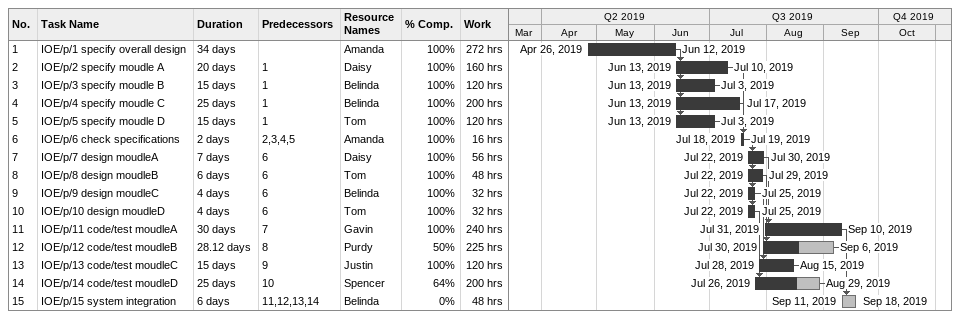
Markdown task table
| ID | Task | Duration | Start | Finish | Predecessors | Resources | % complete | Work (h) |
|---|---|---|---|---|---|---|---|---|
| 1 | IOE/p/1 specify overall design | 34d | 2019-04-26 | 2019-06-12 |  | Amanda | 100 | 272 |
| 2 | IOE/p/2 specify moudle A | 20d | 2019-06-13 | 2019-07-10 | 1 | Daisy | 100 | 160 |
| 3 | IOE/p/3 specify moudle B | 15d | 2019-06-13 | 2019-07-03 | 1 | Belinda | 100 | 120 |
| 4 | IOE/p/4 specify moudle C | 25d | 2019-06-13 | 2019-07-17 | 1 | Belinda | 100 | 200 |
| 5 | IOE/p/5 specify moudle D | 15d | 2019-06-13 | 2019-07-03 | 1 | Tom | 100 | 120 |
| 6 | IOE/p/6 check specifications | 2d | 2019-07-18 | 2019-07-19 | 2, 3, 4, 5 | Amanda | 100 | 16 |
| 7 | IOE/p/7 design moudleA | 7d | 2019-07-22 | 2019-07-30 | 6 | Daisy | 100 | 56 |
| 8 | IOE/p/8 design moudleB | 6d | 2019-07-22 | 2019-07-29 | 6 | Tom | 100 | 48 |
| 9 | IOE/p/9 design moudleC | 4d | 2019-07-22 | 2019-07-25 | 6 | Belinda | 100 | 32 |
| 10 | IOE/p/10 design moudleD | 4d | 2019-07-22 | 2019-07-25 | 6 | Tom | 100 | 32 |
| 11 | IOE/p/11 code/test moudleA | 30d | 2019-07-31 | 2019-09-10 | 7 | Gavin | 100 | 240 |
| 12 | IOE/p/12 code/test moudleB | 28.12d | 2019-07-30 | 2019-09-06 | 8 | Purdy | 50 | 225 |
| 13 | IOE/p/13 code/test moudleC | 15d | 2019-07-28 | 2019-08-15 | 9 | Justin | 100 | 120 |
| 14 | IOE/p/14 code/test moudleD | 25d | 2019-07-26 | 2019-08-29 | 10 | Spencer | 64 | 200 |
| 15 | IOE/p/15 system integration | 6d | 2019-09-11 | 2019-09-18 | 11, 12, 13, 14 | Belinda | 0 | 48 |
